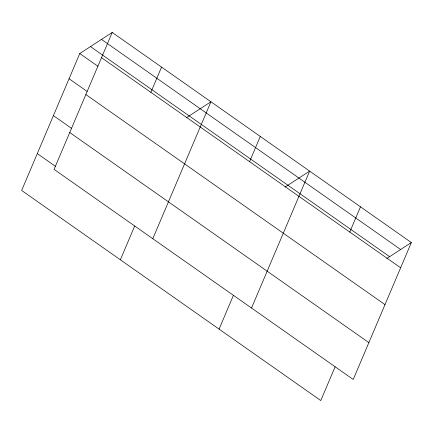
<?xml version="1.0" encoding="UTF-8"?>
<svg xmlns="http://www.w3.org/2000/svg" width="433" height="433" viewBox="0 0 433 433"><rect width="100%" height="100%" fill="white"/><g stroke="black" fill="none" stroke-linecap="round" stroke-linejoin="round"><path stroke-width="0.65" d="M112.212 32.443L54.087 169.373L353.225 379.476L411.35 242.55L112.212 32.443L79.775 53.524L21.65 190.45L320.788 400.557L335.131 366.767M150.857 92.343L161.569 67.11M120.369 259.784L134.706 225.999M152.806 238.707L210.925 101.777L186.374 117.733M249.576 161.677L260.287 136.444M219.082 329.118L233.425 295.333M251.519 308.042L309.644 171.111L285.093 187.067M349.788 232.061L360.494 206.828M386.799 258.501L411.35 242.55M101.506 39.403L400.644 249.505M90.475 46.569L389.619 256.672M101.501 57.676L400.639 267.778M79.775 53.524L97.869 66.233M69.064 78.752L87.163 91.466M85.853 94.535L384.997 304.637M53.416 115.616L71.515 128.325M69.735 132.514L368.873 342.617M37.298 153.591L55.397 166.304"/></g></svg>
